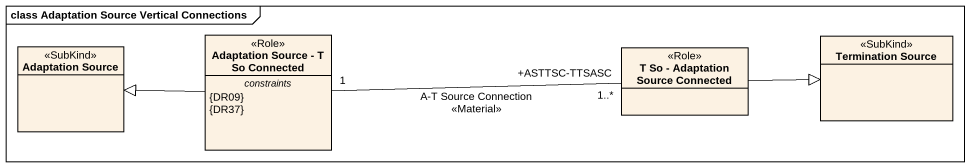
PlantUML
@startuml
mainframe class Adaptation Source Vertical Connections
hide circle
hide empty members
class "Adaptation Source - T So Connected" as Adaptation_Source_T_So <<Role>> {
  -- constraints --
  {DR09}
  {DR37}
}
class "Termination Source" as Termination_Source <<SubKind>>
class "Adaptation Source" as Adaptation_Source <<SubKind>>
class "T So - Adaptation Source Connected" as T_So_Adaptation_Source <<Role>>
Adaptation_Source_T_So -left-|> Adaptation_Source
Adaptation_Source_T_So "1" -right- "+ASTTSC-TTSASC\n1..*" T_So_Adaptation_Source : A-T Source Connection\n<<Material>>
T_So_Adaptation_Source -right-|> Termination_Source
@enduml
